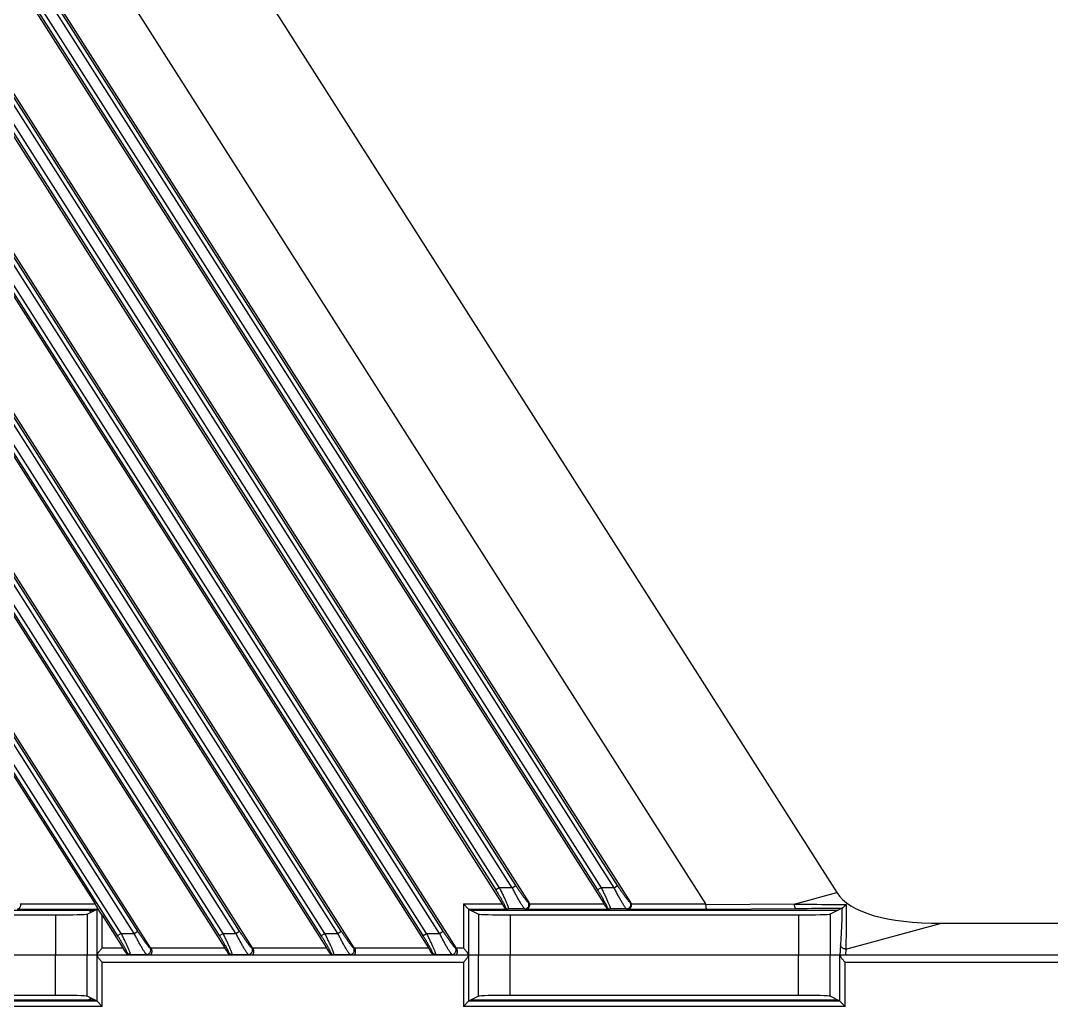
# Model space of a CAD drawing. Header units: millimetres. Extents: x 620 to 19791, y 2539 to 6969.
# Drawn here: x 14156.7 to 14253.9, y 4469.2 to 4562.2 of the extents above; entities that cross this region are included whole.
import ezdxf

# ---------------------------------------------------------------- set-up
doc = ezdxf.new("R2010")
doc.units = ezdxf.units.MM

# ---------------------------------------------------------------- blocks, each defined once
blk = doc.blocks.new('DTGFH')
at = {"color": 7, "linetype": 'Continuous'}
for p, q in [((9401.048, 4441.2), (8801.048, 4441.2)), ((8934.052, 4437.403), (8934.052, 4441.2)), ((8937.048, 4437.329), (8937.048, 4441.2)), ((8937.975, 4436.865), (8937.975, 4441.163)), ((8973.033, 4441.163), (8973.033, 4436.865)), ((8973.96, 4437.329), (8973.96, 4441.2)), ((8976.955, 4437.403), (8976.955, 4441.2)), ((9004.141, 4437.403), (9004.141, 4441.2)), ((9007.137, 4437.329), (9007.137, 4441.2)), ((9008.064, 4436.865), (9008.064, 4441.163)), ((8938.474, 4436.366), (8938.474, 4440.5)), ((8972.534, 4440.5), (8938.474, 4440.5)), ((8972.534, 4440.5), (8972.534, 4436.366)), ((9008.563, 4436.366), (9008.563, 4440.5)), ((9146.906, 4440.5), (9008.563, 4440.5)), ((8934.052, 4437.403), (8901.947, 4437.403)), ((8937.974, 4436.866), (8937.048, 4437.329)), ((8973.96, 4437.329), (8973.034, 4436.866)), ((9004.141, 4437.403), (8976.955, 4437.403)), ((9008.063, 4436.866), (9007.137, 4437.329)), ((8938.474, 4436.366), (8897.525, 4436.366)), ((8937.974, 4436.866), (8898.025, 4436.866)), ((8937.801, 4436.953), (8898.199, 4436.953)), ((8938.474, 4436.366), (8937.975, 4436.865)), ((8973.033, 4436.865), (8972.534, 4436.366)), ((9008.563, 4436.366), (8972.534, 4436.366)), ((9008.063, 4436.866), (8973.034, 4436.866)), ((9007.89, 4436.953), (8973.207, 4436.953)), ((9008.563, 4436.366), (9008.064, 4436.865)), ((8803.443, 4409.834), (8995.392, 4108.534)), ((8819.62, 4404.914), (9007.76, 4109.592)), ((8988.34, 4108.661), (8801.783, 4401.496)), ((8986.754, 4110.061), (8803.1, 4398.34)), ((8987.09, 4110.275), (8803.436, 4398.554)), ((8801.748, 4397.456), (8985.812, 4108.534)), ((8803.1, 4396.424), (8985.533, 4110.061)), ((8802.764, 4396.21), (8985.197, 4109.847)), ((8978.736, 4108.661), (8801.783, 4386.421)), ((8977.149, 4110.061), (8803.1, 4383.264)), ((8977.486, 4110.275), (8803.436, 4383.479)), ((8801.748, 4382.38), (8976.207, 4108.534)), ((8802.764, 4381.134), (8975.593, 4109.847)), ((8803.1, 4381.348), (8975.929, 4110.061)), ((8971.846, 4104.4), (8801.783, 4371.345)), ((8970.291, 4105.752), (8803.1, 4368.189)), ((8970.627, 4105.966), (8803.436, 4368.403)), ((8801.748, 4367.305), (8969.237, 4104.4)), ((8969.07, 4105.752), (8803.1, 4366.273)), ((8968.734, 4105.537), (8802.764, 4366.059)), ((8962.242, 4104.4), (8801.783, 4356.27)), ((8960.687, 4105.752), (8803.1, 4353.114)), ((8961.023, 4105.966), (8803.436, 4353.328)), ((8801.748, 4352.23), (8959.633, 4104.4)), ((8959.13, 4105.537), (8802.764, 4350.984)), ((8959.466, 4105.752), (8803.1, 4351.198)), ((8952.638, 4104.4), (8801.783, 4341.195)), ((8951.083, 4105.752), (8803.1, 4338.038)), ((8951.419, 4105.966), (8803.436, 4338.252)), ((8949.862, 4105.752), (8803.1, 4336.122)), ((8949.526, 4105.537), (8802.764, 4335.908)), ((8805.883, 4330.665), (8950.029, 4104.4)), ((8943.033, 4104.4), (8806.131, 4319.294)), ((8941.479, 4105.752), (8807.409, 4316.198)), ((8941.815, 4105.966), (8807.745, 4316.412)), ((8805.883, 4315.589), (8937.791, 4108.534)), ((8939.922, 4105.537), (8807.073, 4314.068)), ((8940.258, 4105.752), (8807.409, 4314.282)), ((8975.929, 4110.061), (8975.593, 4109.847)), ((8977.149, 4110.061), (8975.929, 4110.061)), ((8977.149, 4110.061), (8977.486, 4110.275)), ((8985.533, 4110.061), (8985.197, 4109.847)), ((8986.754, 4110.061), (8985.533, 4110.061)), ((8986.754, 4110.061), (8987.09, 4110.275)), ((9003.745, 4108.51), (9007.76, 4109.592)), ((8930.768, 4108.534), (8937.791, 4108.534)), ((8972.534, 4108.534), (8973.033, 4108.035)), ((8972.534, 4108.534), (8976.207, 4108.534)), ((8972.534, 4108.534), (8972.534, 4104.4)), ((8978.736, 4108.661), (8978.666, 4108.676)), ((8978.788, 4108.534), (8985.812, 4108.534)), ((8988.34, 4108.661), (8988.27, 4108.676)), ((8988.392, 4108.534), (8995.392, 4108.534)), ((9003.745, 4108.51), (8995.423, 4108.443)), ((8898.199, 4107.948), (8937.801, 4107.948)), ((8930.435, 4108.035), (8937.974, 4108.035)), ((8937.048, 4107.572), (8937.974, 4108.035)), ((8937.048, 4107.572), (8937.048, 4103.7)), ((8937.975, 4108.035), (8938.041, 4108.101)), ((8937.975, 4103.738), (8937.975, 4108.035)), ((8973.033, 4108.035), (8973.033, 4103.738)), ((8973.034, 4108.035), (8973.96, 4107.572)), ((8973.034, 4108.035), (8976.696, 4108.035)), ((8973.207, 4107.948), (9007.89, 4107.948)), ((8973.96, 4107.572), (8973.96, 4103.7)), ((8976.391, 4108.23), (8976.45, 4108.248)), ((8976.786, 4108.062), (8976.696, 4108.035)), ((8978.33, 4108.062), (8976.786, 4108.062)), ((8978.455, 4108.035), (8978.33, 4108.062)), ((8978.455, 4108.035), (8986.3, 4108.035)), ((8985.995, 4108.23), (8986.054, 4108.248)), ((8986.39, 4108.062), (8986.3, 4108.035)), ((8987.934, 4108.062), (8986.39, 4108.062)), ((8988.059, 4108.035), (8987.934, 4108.062)), ((8988.059, 4108.035), (8995.496, 4108.035)), ((8995.496, 4108.035), (9003.889, 4108.102)), ((9008.261, 4108.134), (9007.137, 4107.572)), ((9007.137, 4107.572), (9007.137, 4103.7)), ((8901.947, 4107.497), (8934.052, 4107.497)), ((8934.052, 4107.497), (8934.052, 4103.7)), ((8938.474, 4107.462), (8940.425, 4104.4)), ((8938.474, 4104.4), (8938.474, 4107.462)), ((8976.955, 4107.497), (9004.141, 4107.497)), ((8976.955, 4107.497), (8976.955, 4103.7)), ((9004.141, 4107.497), (9004.141, 4103.7)), ((9008.614, 4104.27), (9017.631, 4106.7)), ((9017.631, 4106.7), (9037.818, 4106.7)), ((8939.922, 4105.537), (8940.258, 4105.752)), ((8940.258, 4105.752), (8941.479, 4105.752)), ((8941.479, 4105.752), (8941.815, 4105.966)), ((8949.526, 4105.537), (8949.862, 4105.752)), ((8949.862, 4105.752), (8951.083, 4105.752)), ((8951.083, 4105.752), (8951.419, 4105.966)), ((8959.13, 4105.537), (8959.466, 4105.752)), ((8959.466, 4105.752), (8960.687, 4105.752)), ((8960.687, 4105.752), (8961.023, 4105.966)), ((8968.734, 4105.537), (8969.07, 4105.752)), ((8969.07, 4105.752), (8970.291, 4105.752)), ((8970.291, 4105.752), (8970.627, 4105.966)), ((9008.114, 4104.67), (9008.046, 4103.7)), ((9401.048, 4103.7), (8801.548, 4103.7)), ((8938.474, 4104.4), (8940.425, 4104.4)), ((8940.741, 4103.863), (8940.786, 4103.944)), ((8941.09, 4103.7), (8941.122, 4103.759)), ((8941.122, 4103.759), (8942.646, 4103.759)), ((8942.753, 4103.7), (8942.646, 4103.759)), ((8943.09, 4104.312), (8942.982, 4104.372)), ((8943.033, 4104.4), (8950.029, 4104.4)), ((8950.345, 4103.863), (8950.39, 4103.944)), ((8950.694, 4103.7), (8950.726, 4103.759)), ((8950.726, 4103.759), (8952.25, 4103.759)), ((8952.357, 4103.7), (8952.25, 4103.759)), ((8952.694, 4104.312), (8952.586, 4104.372)), ((8952.638, 4104.4), (8959.633, 4104.4)), ((8959.95, 4103.863), (8959.994, 4103.944)), ((8960.298, 4103.7), (8960.33, 4103.759)), ((8960.33, 4103.759), (8961.854, 4103.759)), ((8961.961, 4103.7), (8961.854, 4103.759)), ((8962.298, 4104.312), (8962.19, 4104.372)), ((8962.242, 4104.4), (8969.237, 4104.4)), ((8969.554, 4103.863), (8969.598, 4103.944)), ((8969.902, 4103.7), (8969.934, 4103.759)), ((8969.934, 4103.759), (8971.458, 4103.759)), ((8971.565, 4103.7), (8971.458, 4103.759)), ((8971.902, 4104.312), (8971.794, 4104.372)), ((8971.846, 4104.4), (8972.534, 4104.4)), ((9008.614, 4104.27), (9008.574, 4103.7))]:
    blk.add_line(p, q, dxfattribs=at)
at = {"color": 4, "linetype": 'Continuous'}
for centre, start, end in [((8940.048, 4430.325), 110.66799, 113.8908), ((8940.048, 4114.575), 246.1092, 249.33201)]:
    blk.add_arc(centre, 7.25, start, end, dxfattribs=at)
at = {"color": 7, "linetype": 'Continuous'}
for centre, radius, start, end in [((8976.787, 4108.461), 0.399, 212.32071, 269.80892), ((8986.392, 4108.461), 0.399, 212.32071, 269.80892), ((8941.124, 4104.161), 0.402, 212.75676, 269.74324), ((8950.728, 4104.161), 0.402, 212.75676, 269.74324), ((8960.332, 4104.161), 0.402, 212.75676, 269.74324), ((8969.936, 4104.161), 0.402, 212.75676, 269.74324)]:
    blk.add_arc(centre, radius, start, end, dxfattribs=at)
for centre, major_axis, ratio, start_param, end_param in [((8937.963, 4440.5), (0, 0.7), 0.052408, -0.329, 0), ((8973.045, 4440.5), (0, 0.7), 0.052408, 0, 0.329), ((9008.052, 4440.5), (0, 0.7), 0.052408, -0.329, 0), ((8934.052, 4437.324), (3, 0), 0.026186, 0.05236, 1.570796), ((8976.955, 4437.324), (3, 0), 0.026186, 1.570796, 3.089233), ((9004.141, 4437.324), (3, 0), 0.026186, 0.05236, 1.570796), ((8937.974, 4436.366), (0, 0.5), 0.052408, -0.05236, -0.02618), ((8973.034, 4436.366), (0, 0.5), 0.052408, 0.02618, 0.05236), ((9008.063, 4436.366), (0, 0.5), 0.052408, -0.05236, -0.02618), ((9030.989, 4116.7), (23.565, 6.351), 0.327795, -3.039123, -2.25892), ((8937.739, 4108.534), (-0.321, 0.499), 0.073624, -2.666081, -1.618026), ((8976.156, 4108.534), (-0.321, 0.499), 0.073624, -2.273247, -1.618026), ((8978.395, 4108.447), (0.394, -0.086), 0.992492, 0.434723, 0.777592), ((8985.76, 4108.534), (-0.321, 0.499), 0.073624, -2.273247, -1.618026), ((8987.999, 4108.447), (0.394, -0.086), 0.992492, 0.434723, 0.777592), ((8993.762, 4108.534), (1.661, -0.105), 0.294337, 0.028045, 0.211555), ((8934.052, 4107.576), (3, 0), 0.026186, -1.570796, -0.05236), ((8937.974, 4108.534), (0, 0.5), 0.052408, -3.115413, -3.089233), ((8938.474, 4107.381), (-0.499, 0.789), 0.046753, -1.496981, -0.448926), ((8973.034, 4108.534), (0, 0.5), 0.052408, -3.193953, -3.167773), ((8976.955, 4107.576), (3, 0), 0.026186, -3.089233, -1.570796), ((9004.141, 4107.576), (3, 0), 0.026186, -1.570796, -0.05236), ((8937.963, 4104.4), (0, 0.7), 0.052408, -3.141593, -2.812592), ((8940.352, 4104.4), (-0.449, 0.699), 0.073624, -2.493847, -1.618026), ((8943.106, 4104.4), (-0.449, 0.699), 0.073624, 1.523567, 1.649478), ((8949.956, 4104.4), (-0.449, 0.699), 0.073624, -2.493847, -1.618026), ((8952.71, 4104.4), (-0.449, 0.699), 0.073624, 1.523567, 1.649478), ((8959.56, 4104.4), (-0.449, 0.699), 0.073624, -2.493847, -1.618026), ((8962.314, 4104.4), (-0.449, 0.699), 0.073624, 1.523567, 1.649478), ((8969.165, 4104.4), (-0.449, 0.699), 0.073624, -2.493847, -1.618026), ((8971.918, 4104.4), (-0.449, 0.699), 0.073624, 1.523567, 1.649478), ((8973.045, 4104.4), (0, 0.7), 0.052408, -3.470593, -3.141593)]:
    blk.add_ellipse(centre, major_axis=major_axis, ratio=ratio, start_param=start_param, end_param=end_param, dxfattribs=at)
for points, knots in [([(8937.975, 4441.163), (8937.976, 4441.159), (8937.978, 4441.151), (8937.982, 4441.139), (8937.988, 4441.126), (8937.998, 4441.105), (8938.014, 4441.078), (8938.037, 4441.043), (8938.063, 4441.005), (8938.104, 4440.95), (8938.161, 4440.877), (8938.234, 4440.787), (8938.312, 4440.693), (8938.393, 4440.597), (8938.447, 4440.533), (8938.474, 4440.5)], [0, 0, 0, 0, 0.013463, 0.028958, 0.046471, 0.065932, 0.110248, 0.160922, 0.216933, 0.277361, 0.408429, 0.549248, 0.696374, 0.84732, 1, 1, 1, 1]), ([(8972.534, 4440.5), (8972.561, 4440.533), (8972.615, 4440.597), (8972.696, 4440.693), (8972.774, 4440.787), (8972.847, 4440.877), (8972.904, 4440.95), (8972.945, 4441.005), (8972.971, 4441.043), (8972.994, 4441.078), (8973.01, 4441.105), (8973.02, 4441.126), (8973.026, 4441.139), (8973.03, 4441.151), (8973.032, 4441.159), (8973.033, 4441.163)], [0, 0, 0, 0, 0.152678, 0.303619, 0.450743, 0.591561, 0.722626, 0.783052, 0.839064, 0.889738, 0.93406, 0.953523, 0.971039, 0.986537, 1, 1, 1, 1]), ([(9008.064, 4441.163), (9008.064, 4441.159), (9008.066, 4441.151), (9008.071, 4441.139), (9008.076, 4441.126), (9008.086, 4441.105), (9008.103, 4441.078), (9008.126, 4441.043), (9008.152, 4441.005), (9008.193, 4440.95), (9008.25, 4440.877), (9008.323, 4440.787), (9008.401, 4440.693), (9008.481, 4440.597), (9008.536, 4440.533), (9008.563, 4440.5)], [0, 0, 0, 0, 0.013463, 0.028958, 0.046471, 0.065932, 0.110248, 0.160922, 0.216933, 0.277361, 0.408429, 0.549248, 0.696374, 0.84732, 1, 1, 1, 1]), ([(8975.593, 4109.847), (8975.652, 4109.754), (8975.769, 4109.568), (8975.91, 4109.337), (8976.017, 4109.156), (8976.093, 4109.026), (8976.164, 4108.901), (8976.229, 4108.782), (8976.288, 4108.672), (8976.333, 4108.586), (8976.364, 4108.522), (8976.385, 4108.479), (8976.403, 4108.438), (8976.419, 4108.402), (8976.432, 4108.369), (8976.443, 4108.339), (8976.451, 4108.314), (8976.457, 4108.292), (8976.459, 4108.277), (8976.46, 4108.267), (8976.459, 4108.261), (8976.458, 4108.256), (8976.456, 4108.252), (8976.453, 4108.249), (8976.451, 4108.248), (8976.45, 4108.248)], [0, 0, 0, 0, 0.181438, 0.358605, 0.444098, 0.526615, 0.605384, 0.679551, 0.74819, 0.810312, 0.838612, 0.864901, 0.889059, 0.910969, 0.930526, 0.94764, 0.962243, 0.974296, 0.98381, 0.987648, 0.99091, 0.993649, 0.995962, 0.998006, 1, 1, 1, 1]), ([(8975.929, 4110.061), (8975.99, 4109.941), (8976.109, 4109.703), (8976.253, 4109.408), (8976.362, 4109.178), (8976.438, 4109.014), (8976.509, 4108.857), (8976.574, 4108.71), (8976.632, 4108.575), (8976.675, 4108.469), (8976.705, 4108.391), (8976.725, 4108.339), (8976.743, 4108.29), (8976.758, 4108.246), (8976.77, 4108.206), (8976.781, 4108.171), (8976.788, 4108.141), (8976.793, 4108.115), (8976.795, 4108.097), (8976.796, 4108.085), (8976.795, 4108.078), (8976.794, 4108.072), (8976.792, 4108.067), (8976.79, 4108.064), (8976.787, 4108.062), (8976.786, 4108.062)], [0, 0, 0, 0, 0.184726, 0.364404, 0.450654, 0.53352, 0.612205, 0.685869, 0.753643, 0.814644, 0.842334, 0.868009, 0.891573, 0.912933, 0.932009, 0.94873, 0.963045, 0.974919, 0.984358, 0.988185, 0.991438, 0.994155, 0.996399, 0.998285, 1, 1, 1, 1]), ([(8978.33, 4108.062), (8978.328, 4108.062), (8978.324, 4108.064), (8978.318, 4108.067), (8978.312, 4108.072), (8978.301, 4108.081), (8978.287, 4108.095), (8978.268, 4108.116), (8978.247, 4108.142), (8978.213, 4108.185), (8978.167, 4108.251), (8978.105, 4108.343), (8978.037, 4108.451), (8977.963, 4108.573), (8977.883, 4108.707), (8977.799, 4108.852), (8977.712, 4109.006), (8977.621, 4109.169), (8977.496, 4109.399), (8977.337, 4109.696), (8977.212, 4109.938), (8977.149, 4110.061)], [0, 0, 0, 0, 0.002443, 0.00539, 0.00888, 0.012933, 0.022763, 0.034902, 0.049322, 0.065972, 0.105666, 0.15334, 0.20827, 0.269706, 0.336901, 0.409127, 0.485683, 0.565896, 0.649126, 0.822164, 1, 1, 1, 1]), ([(8978.666, 4108.676), (8978.664, 4108.676), (8978.66, 4108.677), (8978.651, 4108.682), (8978.638, 4108.69), (8978.621, 4108.704), (8978.602, 4108.721), (8978.579, 4108.743), (8978.545, 4108.78), (8978.497, 4108.834), (8978.434, 4108.91), (8978.365, 4108.998), (8978.289, 4109.097), (8978.21, 4109.205), (8978.126, 4109.321), (8978.007, 4109.489), (8977.855, 4109.711), (8977.67, 4109.988), (8977.547, 4110.178), (8977.486, 4110.275)], [0, 0, 0, 0, 0.002893, 0.006322, 0.014899, 0.025845, 0.039152, 0.054766, 0.072609, 0.114587, 0.164252, 0.220735, 0.283185, 0.350804, 0.422853, 0.498652, 0.659054, 0.827524, 1, 1, 1, 1]), ([(8985.197, 4109.847), (8985.256, 4109.754), (8985.373, 4109.568), (8985.514, 4109.337), (8985.621, 4109.156), (8985.697, 4109.026), (8985.768, 4108.901), (8985.833, 4108.782), (8985.892, 4108.672), (8985.937, 4108.586), (8985.968, 4108.522), (8985.989, 4108.479), (8986.007, 4108.438), (8986.023, 4108.402), (8986.036, 4108.369), (8986.047, 4108.339), (8986.055, 4108.314), (8986.061, 4108.292), (8986.063, 4108.277), (8986.064, 4108.267), (8986.063, 4108.261), (8986.062, 4108.256), (8986.06, 4108.252), (8986.058, 4108.249), (8986.055, 4108.248), (8986.054, 4108.248)], [0, 0, 0, 0, 0.181438, 0.358605, 0.444098, 0.526615, 0.605384, 0.679551, 0.74819, 0.810312, 0.838612, 0.864901, 0.889059, 0.910969, 0.930526, 0.94764, 0.962243, 0.974296, 0.98381, 0.987648, 0.99091, 0.993649, 0.995962, 0.998006, 1, 1, 1, 1]), ([(8985.533, 4110.061), (8985.594, 4109.941), (8985.713, 4109.703), (8985.857, 4109.408), (8985.966, 4109.178), (8986.042, 4109.014), (8986.113, 4108.857), (8986.178, 4108.71), (8986.236, 4108.575), (8986.279, 4108.469), (8986.309, 4108.391), (8986.329, 4108.339), (8986.347, 4108.29), (8986.362, 4108.246), (8986.375, 4108.206), (8986.385, 4108.171), (8986.392, 4108.141), (8986.397, 4108.115), (8986.399, 4108.097), (8986.4, 4108.085), (8986.399, 4108.078), (8986.398, 4108.072), (8986.396, 4108.067), (8986.394, 4108.064), (8986.391, 4108.062), (8986.39, 4108.062)], [0, 0, 0, 0, 0.184726, 0.364404, 0.450654, 0.53352, 0.612205, 0.685869, 0.753643, 0.814644, 0.842334, 0.868009, 0.891573, 0.912933, 0.932009, 0.94873, 0.963045, 0.974919, 0.984358, 0.988185, 0.991438, 0.994155, 0.996399, 0.998285, 1, 1, 1, 1]), ([(8987.934, 4108.062), (8987.932, 4108.062), (8987.928, 4108.064), (8987.922, 4108.067), (8987.916, 4108.072), (8987.905, 4108.081), (8987.891, 4108.095), (8987.872, 4108.116), (8987.851, 4108.142), (8987.817, 4108.185), (8987.771, 4108.251), (8987.709, 4108.343), (8987.641, 4108.451), (8987.567, 4108.573), (8987.487, 4108.707), (8987.403, 4108.852), (8987.316, 4109.006), (8987.225, 4109.169), (8987.1, 4109.399), (8986.941, 4109.696), (8986.816, 4109.938), (8986.754, 4110.061)], [0, 0, 0, 0, 0.002443, 0.00539, 0.00888, 0.012933, 0.022763, 0.034902, 0.049322, 0.065972, 0.105666, 0.15334, 0.20827, 0.269706, 0.336901, 0.409127, 0.485683, 0.565896, 0.649126, 0.822164, 1, 1, 1, 1]), ([(8988.27, 4108.676), (8988.268, 4108.676), (8988.264, 4108.677), (8988.255, 4108.682), (8988.242, 4108.69), (8988.225, 4108.704), (8988.206, 4108.721), (8988.183, 4108.743), (8988.149, 4108.78), (8988.101, 4108.834), (8988.038, 4108.91), (8987.969, 4108.998), (8987.894, 4109.097), (8987.814, 4109.205), (8987.73, 4109.321), (8987.611, 4109.489), (8987.459, 4109.711), (8987.274, 4109.988), (8987.151, 4110.178), (8987.09, 4110.275)], [0, 0, 0, 0, 0.002893, 0.006322, 0.014899, 0.025845, 0.039152, 0.054766, 0.072609, 0.114587, 0.164252, 0.220735, 0.283185, 0.350804, 0.422853, 0.498652, 0.659054, 0.827524, 1, 1, 1, 1]), ([(8930.435, 4108.035), (8930.457, 4108.035), (8930.503, 4108.042), (8930.569, 4108.067), (8930.631, 4108.107), (8930.678, 4108.154), (8930.71, 4108.198), (8930.741, 4108.251), (8930.769, 4108.327), (8930.783, 4108.429), (8930.776, 4108.499), (8930.768, 4108.534)], [0, 0, 0, 0, 0.098793, 0.200838, 0.308654, 0.424788, 0.486837, 0.551839, 0.69107, 0.841979, 1, 1, 1, 1]), ([(8978.33, 4108.062), (8978.365, 4108.062), (8978.436, 4108.072), (8978.534, 4108.114), (8978.618, 4108.181), (8978.682, 4108.267), (8978.721, 4108.368), (8978.732, 4108.475), (8978.715, 4108.581), (8978.685, 4108.646), (8978.666, 4108.676)], [0, 0, 0, 0, 0.124488, 0.249166, 0.374099, 0.499253, 0.624543, 0.749843, 0.875021, 1, 1, 1, 1]), ([(8978.455, 4108.035), (8978.478, 4108.035), (8978.523, 4108.042), (8978.589, 4108.067), (8978.652, 4108.107), (8978.698, 4108.154), (8978.731, 4108.198), (8978.761, 4108.251), (8978.79, 4108.327), (8978.803, 4108.429), (8978.796, 4108.499), (8978.788, 4108.534)], [0, 0, 0, 0, 0.098793, 0.200838, 0.308654, 0.424788, 0.486837, 0.551839, 0.69107, 0.841979, 1, 1, 1, 1]), ([(8987.934, 4108.062), (8987.969, 4108.062), (8988.04, 4108.072), (8988.138, 4108.114), (8988.222, 4108.181), (8988.286, 4108.267), (8988.325, 4108.368), (8988.336, 4108.475), (8988.319, 4108.581), (8988.289, 4108.646), (8988.27, 4108.676)], [0, 0, 0, 0, 0.124488, 0.249166, 0.374099, 0.499253, 0.624543, 0.749843, 0.875021, 1, 1, 1, 1]), ([(8988.059, 4108.035), (8988.082, 4108.035), (8988.127, 4108.042), (8988.193, 4108.067), (8988.256, 4108.107), (8988.302, 4108.154), (8988.335, 4108.198), (8988.365, 4108.251), (8988.394, 4108.327), (8988.407, 4108.429), (8988.4, 4108.499), (8988.392, 4108.534)], [0, 0, 0, 0, 0.098793, 0.200838, 0.308654, 0.424788, 0.486837, 0.551839, 0.69107, 0.841979, 1, 1, 1, 1]), ([(9003.745, 4108.51), (9003.747, 4108.483), (9003.752, 4108.43), (9003.763, 4108.354), (9003.777, 4108.284), (9003.792, 4108.232), (9003.806, 4108.196), (9003.817, 4108.173), (9003.828, 4108.153), (9003.839, 4108.136), (9003.851, 4108.122), (9003.864, 4108.112), (9003.876, 4108.105), (9003.885, 4108.103), (9003.889, 4108.102)], [0, 0, 0, 0, 0.181895, 0.353814, 0.511354, 0.650824, 0.712868, 0.769421, 0.820355, 0.865671, 0.905581, 0.940591, 0.971598, 1, 1, 1, 1]), ([(9003.745, 4108.51), (9004.152, 4108.507), (9005.789, 4108.494), (9007.425, 4108.48), (9008.654, 4108.469)], [0, 0, 0, 0, 0.248786, 1, 1, 1, 1]), ([(8976.391, 4108.23), (8976.408, 4108.199), (8976.449, 4108.144), (8976.525, 4108.082), (8976.609, 4108.045), (8976.667, 4108.036), (8976.696, 4108.035)], [0, 0, 0, 0, 0.280934, 0.535713, 0.772708, 1, 1, 1, 1]), ([(8985.995, 4108.23), (8986.012, 4108.199), (8986.053, 4108.144), (8986.129, 4108.082), (8986.213, 4108.045), (8986.271, 4108.036), (8986.3, 4108.035)], [0, 0, 0, 0, 0.280934, 0.535713, 0.772708, 1, 1, 1, 1]), ([(8995.496, 4108.035), (8995.494, 4108.035), (8995.491, 4108.037), (8995.487, 4108.04), (8995.482, 4108.046), (8995.477, 4108.055), (8995.471, 4108.068), (8995.465, 4108.085), (8995.459, 4108.105), (8995.454, 4108.128), (8995.447, 4108.165), (8995.439, 4108.217), (8995.432, 4108.286), (8995.426, 4108.362), (8995.424, 4108.416), (8995.423, 4108.443)], [0, 0, 0, 0, 0.016551, 0.026538, 0.037992, 0.065827, 0.100718, 0.142844, 0.192139, 0.248419, 0.311386, 0.455854, 0.62189, 0.804989, 1, 1, 1, 1]), ([(9003.889, 4108.102), (9004.253, 4108.105), (9005.712, 4108.117), (9007.172, 4108.128), (9008.268, 4108.135)], [0, 0, 0, 0, 0.248958, 1, 1, 1, 1]), ([(9008.261, 4108.134), (9008.254, 4107.803), (9008.236, 4107.167), (9008.202, 4106.255), (9008.163, 4105.431), (9008.131, 4104.913), (9008.114, 4104.67)], [0, 0, 0, 0, 0.286263, 0.550578, 0.789491, 1, 1, 1, 1]), ([(9008.261, 4108.134), (9008.262, 4108.134), (9008.265, 4108.135), (9008.267, 4108.135), (9008.268, 4108.135)], [0, 0, 0, 0, 0.382899, 1, 1, 1, 1]), ([(9008.268, 4108.135), (9008.27, 4108.136), (9008.273, 4108.137), (9008.281, 4108.14), (9008.292, 4108.146), (9008.308, 4108.157), (9008.326, 4108.17), (9008.346, 4108.185), (9008.368, 4108.203), (9008.392, 4108.224), (9008.427, 4108.254), (9008.473, 4108.295), (9008.53, 4108.349), (9008.591, 4108.407), (9008.633, 4108.448), (9008.654, 4108.469)], [0, 0, 0, 0, 0.008865, 0.019998, 0.048829, 0.085738, 0.129809, 0.180206, 0.236182, 0.297108, 0.362453, 0.504598, 0.659652, 0.825423, 1, 1, 1, 1]), ([(9008.654, 4108.469), (9008.655, 4108.065), (9008.655, 4107.29), (9008.648, 4106.181), (9008.635, 4105.184), (9008.622, 4104.56), (9008.614, 4104.27)], [0, 0, 0, 0, 0.288225, 0.553971, 0.792558, 1, 1, 1, 1]), ([(8941.122, 4103.759), (8941.123, 4103.761), (8941.124, 4103.764), (8941.125, 4103.773), (8941.125, 4103.787), (8941.122, 4103.808), (8941.117, 4103.833), (8941.11, 4103.862), (8941.096, 4103.91), (8941.072, 4103.98), (8941.037, 4104.076), (8940.993, 4104.186), (8940.942, 4104.309), (8940.884, 4104.444), (8940.82, 4104.588), (8940.751, 4104.74), (8940.677, 4104.9), (8940.571, 4105.122), (8940.432, 4105.407), (8940.317, 4105.636), (8940.258, 4105.752)], [0, 0, 0, 0, 0.002337, 0.005141, 0.012309, 0.021692, 0.033343, 0.047262, 0.063422, 0.102249, 0.149298, 0.203902, 0.265312, 0.332745, 0.405412, 0.48254, 0.563386, 0.647245, 0.821366, 1, 1, 1, 1]), ([(8942.646, 4103.759), (8942.641, 4103.763), (8942.63, 4103.771), (8942.614, 4103.787), (8942.596, 4103.808), (8942.575, 4103.833), (8942.552, 4103.863), (8942.518, 4103.91), (8942.47, 4103.98), (8942.408, 4104.075), (8942.34, 4104.184), (8942.266, 4104.306), (8942.188, 4104.439), (8942.106, 4104.581), (8941.99, 4104.787), (8941.841, 4105.059), (8941.66, 4105.4), (8941.539, 4105.633), (8941.479, 4105.752)], [0, 0, 0, 0, 0.007664, 0.017477, 0.029447, 0.043543, 0.059716, 0.077906, 0.120046, 0.169342, 0.22513, 0.286734, 0.353486, 0.424739, 0.49987, 0.659399, 0.827544, 1, 1, 1, 1]), ([(8942.982, 4104.372), (8942.977, 4104.375), (8942.966, 4104.382), (8942.949, 4104.395), (8942.93, 4104.412), (8942.909, 4104.434), (8942.885, 4104.458), (8942.849, 4104.498), (8942.8, 4104.555), (8942.737, 4104.634), (8942.668, 4104.723), (8942.594, 4104.821), (8942.515, 4104.928), (8942.433, 4105.042), (8942.319, 4105.205), (8942.171, 4105.42), (8941.993, 4105.689), (8941.874, 4105.872), (8941.815, 4105.966)], [0, 0, 0, 0, 0.008615, 0.019455, 0.032505, 0.047714, 0.065009, 0.084305, 0.128526, 0.179599, 0.236742, 0.299202, 0.366274, 0.437309, 0.511707, 0.668418, 0.832402, 1, 1, 1, 1]), ([(8950.726, 4103.759), (8950.727, 4103.761), (8950.728, 4103.764), (8950.729, 4103.773), (8950.729, 4103.787), (8950.726, 4103.808), (8950.721, 4103.833), (8950.714, 4103.862), (8950.7, 4103.91), (8950.676, 4103.98), (8950.641, 4104.076), (8950.598, 4104.186), (8950.546, 4104.309), (8950.488, 4104.444), (8950.424, 4104.588), (8950.355, 4104.74), (8950.281, 4104.9), (8950.175, 4105.122), (8950.036, 4105.407), (8949.921, 4105.636), (8949.862, 4105.752)], [0, 0, 0, 0, 0.002337, 0.005141, 0.012309, 0.021692, 0.033343, 0.047262, 0.063422, 0.102249, 0.149298, 0.203902, 0.265312, 0.332745, 0.405412, 0.48254, 0.563386, 0.647245, 0.821366, 1, 1, 1, 1]), ([(8952.25, 4103.759), (8952.245, 4103.763), (8952.234, 4103.771), (8952.218, 4103.787), (8952.2, 4103.808), (8952.179, 4103.833), (8952.157, 4103.863), (8952.122, 4103.91), (8952.074, 4103.98), (8952.012, 4104.075), (8951.944, 4104.184), (8951.87, 4104.306), (8951.792, 4104.439), (8951.71, 4104.581), (8951.594, 4104.787), (8951.445, 4105.059), (8951.264, 4105.4), (8951.143, 4105.633), (8951.083, 4105.752)], [0, 0, 0, 0, 0.007664, 0.017477, 0.029447, 0.043543, 0.059716, 0.077906, 0.120046, 0.169342, 0.22513, 0.286734, 0.353486, 0.424739, 0.49987, 0.659399, 0.827544, 1, 1, 1, 1]), ([(8952.586, 4104.372), (8952.581, 4104.375), (8952.57, 4104.382), (8952.553, 4104.395), (8952.534, 4104.412), (8952.513, 4104.434), (8952.489, 4104.458), (8952.453, 4104.498), (8952.404, 4104.555), (8952.341, 4104.634), (8952.272, 4104.723), (8952.198, 4104.821), (8952.119, 4104.928), (8952.038, 4105.042), (8951.923, 4105.205), (8951.775, 4105.42), (8951.597, 4105.689), (8951.478, 4105.872), (8951.419, 4105.966)], [0, 0, 0, 0, 0.008615, 0.019455, 0.032505, 0.047714, 0.065009, 0.084305, 0.128526, 0.179599, 0.236742, 0.299202, 0.366274, 0.437309, 0.511707, 0.668418, 0.832402, 1, 1, 1, 1]), ([(8960.33, 4103.759), (8960.331, 4103.761), (8960.332, 4103.764), (8960.333, 4103.773), (8960.333, 4103.787), (8960.33, 4103.808), (8960.325, 4103.833), (8960.318, 4103.862), (8960.304, 4103.91), (8960.28, 4103.98), (8960.245, 4104.076), (8960.202, 4104.186), (8960.15, 4104.309), (8960.093, 4104.444), (8960.028, 4104.588), (8959.959, 4104.74), (8959.885, 4104.9), (8959.779, 4105.122), (8959.64, 4105.407), (8959.525, 4105.636), (8959.466, 4105.752)], [0, 0, 0, 0, 0.002337, 0.005141, 0.012309, 0.021692, 0.033343, 0.047262, 0.063422, 0.102249, 0.149298, 0.203902, 0.265312, 0.332745, 0.405412, 0.48254, 0.563386, 0.647245, 0.821366, 1, 1, 1, 1]), ([(8961.854, 4103.759), (8961.849, 4103.763), (8961.838, 4103.771), (8961.822, 4103.787), (8961.804, 4103.808), (8961.783, 4103.833), (8961.761, 4103.863), (8961.726, 4103.91), (8961.678, 4103.98), (8961.616, 4104.075), (8961.548, 4104.184), (8961.474, 4104.306), (8961.396, 4104.439), (8961.314, 4104.581), (8961.198, 4104.787), (8961.049, 4105.059), (8960.868, 4105.4), (8960.747, 4105.633), (8960.687, 4105.752)], [0, 0, 0, 0, 0.007664, 0.017477, 0.029447, 0.043543, 0.059716, 0.077906, 0.120046, 0.169342, 0.22513, 0.286734, 0.353486, 0.424739, 0.49987, 0.659399, 0.827544, 1, 1, 1, 1]), ([(8962.19, 4104.372), (8962.185, 4104.375), (8962.174, 4104.382), (8962.157, 4104.395), (8962.138, 4104.412), (8962.117, 4104.434), (8962.093, 4104.458), (8962.057, 4104.498), (8962.008, 4104.555), (8961.945, 4104.634), (8961.876, 4104.723), (8961.802, 4104.821), (8961.723, 4104.928), (8961.642, 4105.042), (8961.527, 4105.205), (8961.379, 4105.42), (8961.201, 4105.689), (8961.082, 4105.872), (8961.023, 4105.966)], [0, 0, 0, 0, 0.008615, 0.019455, 0.032505, 0.047714, 0.065009, 0.084305, 0.128526, 0.179599, 0.236742, 0.299202, 0.366274, 0.437309, 0.511707, 0.668418, 0.832402, 1, 1, 1, 1]), ([(8969.934, 4103.759), (8969.935, 4103.761), (8969.936, 4103.764), (8969.937, 4103.773), (8969.937, 4103.787), (8969.934, 4103.808), (8969.929, 4103.833), (8969.922, 4103.862), (8969.908, 4103.91), (8969.885, 4103.98), (8969.849, 4104.076), (8969.806, 4104.186), (8969.755, 4104.309), (8969.697, 4104.444), (8969.633, 4104.588), (8969.563, 4104.74), (8969.489, 4104.9), (8969.383, 4105.122), (8969.244, 4105.407), (8969.129, 4105.636), (8969.07, 4105.752)], [0, 0, 0, 0, 0.002337, 0.005141, 0.012309, 0.021692, 0.033343, 0.047262, 0.063422, 0.102249, 0.149298, 0.203902, 0.265312, 0.332745, 0.405412, 0.48254, 0.563386, 0.647245, 0.821366, 1, 1, 1, 1]), ([(8971.458, 4103.759), (8971.453, 4103.763), (8971.443, 4103.771), (8971.426, 4103.787), (8971.408, 4103.808), (8971.387, 4103.833), (8971.365, 4103.863), (8971.33, 4103.91), (8971.282, 4103.98), (8971.22, 4104.075), (8971.152, 4104.184), (8971.079, 4104.306), (8971, 4104.439), (8970.918, 4104.581), (8970.803, 4104.787), (8970.653, 4105.059), (8970.472, 4105.4), (8970.351, 4105.633), (8970.291, 4105.752)], [0, 0, 0, 0, 0.007664, 0.017477, 0.029447, 0.043543, 0.059716, 0.077906, 0.120046, 0.169342, 0.22513, 0.286734, 0.353486, 0.424739, 0.49987, 0.659399, 0.827544, 1, 1, 1, 1]), ([(8971.794, 4104.372), (8971.789, 4104.375), (8971.778, 4104.382), (8971.761, 4104.395), (8971.742, 4104.412), (8971.721, 4104.434), (8971.697, 4104.458), (8971.661, 4104.498), (8971.612, 4104.555), (8971.549, 4104.634), (8971.48, 4104.723), (8971.406, 4104.821), (8971.327, 4104.928), (8971.246, 4105.042), (8971.131, 4105.205), (8970.984, 4105.42), (8970.805, 4105.689), (8970.686, 4105.872), (8970.627, 4105.966)], [0, 0, 0, 0, 0.008615, 0.019455, 0.032505, 0.047714, 0.065009, 0.084305, 0.128526, 0.179599, 0.236742, 0.299202, 0.366274, 0.437309, 0.511707, 0.668418, 0.832402, 1, 1, 1, 1]), ([(8940.786, 4103.944), (8940.787, 4103.946), (8940.788, 4103.951), (8940.789, 4103.959), (8940.788, 4103.969), (8940.786, 4103.984), (8940.78, 4104.005), (8940.772, 4104.029), (8940.762, 4104.057), (8940.749, 4104.089), (8940.728, 4104.138), (8940.696, 4104.207), (8940.651, 4104.298), (8940.599, 4104.398), (8940.54, 4104.507), (8940.475, 4104.623), (8940.381, 4104.788), (8940.253, 4105.004), (8940.091, 4105.269), (8939.979, 4105.448), (8939.922, 4105.537)], [0, 0, 0, 0, 0.005131, 0.008428, 0.012271, 0.021684, 0.033464, 0.047622, 0.064124, 0.082905, 0.10389, 0.152077, 0.207846, 0.270293, 0.338506, 0.411613, 0.488798, 0.652475, 0.824325, 1, 1, 1, 1]), ([(8950.39, 4103.944), (8950.391, 4103.946), (8950.393, 4103.951), (8950.393, 4103.959), (8950.392, 4103.969), (8950.39, 4103.984), (8950.384, 4104.005), (8950.376, 4104.029), (8950.366, 4104.057), (8950.353, 4104.089), (8950.332, 4104.138), (8950.3, 4104.207), (8950.255, 4104.298), (8950.203, 4104.398), (8950.144, 4104.507), (8950.079, 4104.623), (8949.985, 4104.788), (8949.857, 4105.004), (8949.696, 4105.269), (8949.583, 4105.448), (8949.526, 4105.537)], [0, 0, 0, 0, 0.005131, 0.008428, 0.012271, 0.021684, 0.033464, 0.047622, 0.064124, 0.082905, 0.10389, 0.152077, 0.207846, 0.270293, 0.338506, 0.411613, 0.488798, 0.652475, 0.824325, 1, 1, 1, 1]), ([(8959.994, 4103.944), (8959.995, 4103.946), (8959.997, 4103.951), (8959.997, 4103.959), (8959.996, 4103.969), (8959.994, 4103.984), (8959.988, 4104.005), (8959.981, 4104.029), (8959.97, 4104.057), (8959.957, 4104.089), (8959.936, 4104.138), (8959.904, 4104.207), (8959.859, 4104.298), (8959.807, 4104.398), (8959.748, 4104.507), (8959.683, 4104.623), (8959.589, 4104.788), (8959.461, 4105.004), (8959.3, 4105.269), (8959.187, 4105.448), (8959.13, 4105.537)], [0, 0, 0, 0, 0.005131, 0.008428, 0.012271, 0.021684, 0.033464, 0.047622, 0.064124, 0.082905, 0.10389, 0.152077, 0.207846, 0.270293, 0.338506, 0.411613, 0.488798, 0.652475, 0.824325, 1, 1, 1, 1]), ([(8969.598, 4103.944), (8969.6, 4103.946), (8969.601, 4103.951), (8969.601, 4103.959), (8969.6, 4103.969), (8969.598, 4103.984), (8969.592, 4104.005), (8969.585, 4104.029), (8969.574, 4104.057), (8969.562, 4104.089), (8969.54, 4104.138), (8969.508, 4104.207), (8969.463, 4104.298), (8969.411, 4104.398), (8969.352, 4104.507), (8969.287, 4104.623), (8969.193, 4104.788), (8969.065, 4105.004), (8968.904, 4105.269), (8968.791, 4105.448), (8968.734, 4105.537)], [0, 0, 0, 0, 0.005131, 0.008428, 0.012271, 0.021684, 0.033464, 0.047622, 0.064124, 0.082905, 0.10389, 0.152077, 0.207846, 0.270293, 0.338506, 0.411613, 0.488798, 0.652475, 0.824325, 1, 1, 1, 1]), ([(9008.614, 4104.27), (9008.582, 4104.271), (9008.518, 4104.277), (9008.426, 4104.301), (9008.341, 4104.339), (9008.265, 4104.389), (9008.202, 4104.449), (9008.155, 4104.517), (9008.124, 4104.592), (9008.115, 4104.644), (9008.114, 4104.67)], [0, 0, 0, 0, 0.137044, 0.272804, 0.405608, 0.534122, 0.657537, 0.775737, 0.889404, 1, 1, 1, 1]), ([(8938.474, 4104.4), (8938.447, 4104.368), (8938.393, 4104.303), (8938.312, 4104.208), (8938.234, 4104.114), (8938.161, 4104.023), (8938.104, 4103.951), (8938.063, 4103.896), (8938.037, 4103.858), (8938.014, 4103.822), (8937.998, 4103.795), (8937.988, 4103.775), (8937.982, 4103.761), (8937.978, 4103.749), (8937.976, 4103.741), (8937.975, 4103.738)], [0, 0, 0, 0, 0.152678, 0.303619, 0.450743, 0.591561, 0.722626, 0.783052, 0.839064, 0.889738, 0.93406, 0.953523, 0.971039, 0.986537, 1, 1, 1, 1]), ([(8940.741, 4103.863), (8940.748, 4103.85), (8940.761, 4103.827), (8940.782, 4103.795), (8940.8, 4103.772), (8940.814, 4103.755), (8940.823, 4103.744), (8940.831, 4103.734), (8940.839, 4103.726), (8940.845, 4103.718), (8940.848, 4103.713), (8940.85, 4103.709), (8940.851, 4103.706), (8940.851, 4103.703), (8940.85, 4103.702), (8940.848, 4103.701), (8940.846, 4103.7), (8940.844, 4103.7), (8940.844, 4103.7)], [0, 0, 0, 0, 0.204317, 0.392896, 0.563403, 0.640806, 0.712092, 0.776327, 0.832529, 0.879525, 0.916233, 0.930591, 0.942394, 0.959733, 0.967501, 0.976309, 0.987004, 1, 1, 1, 1]), ([(8942.646, 4103.759), (8942.68, 4103.76), (8942.751, 4103.77), (8942.848, 4103.813), (8942.931, 4103.88), (8942.995, 4103.966), (8943.033, 4104.066), (8943.045, 4104.172), (8943.029, 4104.277), (8943, 4104.342), (8942.982, 4104.372)], [0, 0, 0, 0, 0.124309, 0.249137, 0.374435, 0.5, 0.625565, 0.750863, 0.875691, 1, 1, 1, 1]), ([(8943.079, 4103.7), (8943.076, 4103.7), (8943.072, 4103.7), (8943.067, 4103.702), (8943.065, 4103.703), (8943.062, 4103.705), (8943.06, 4103.707), (8943.059, 4103.711), (8943.06, 4103.715), (8943.061, 4103.72), (8943.063, 4103.727), (8943.068, 4103.737), (8943.074, 4103.747), (8943.081, 4103.759), (8943.089, 4103.772), (8943.097, 4103.787), (8943.108, 4103.808), (8943.122, 4103.838), (8943.138, 4103.878), (8943.151, 4103.922), (8943.161, 4103.971), (8943.166, 4104.024), (8943.166, 4104.08), (8943.159, 4104.139), (8943.145, 4104.198), (8943.122, 4104.257), (8943.102, 4104.294), (8943.09, 4104.312)], [0, 0, 0, 0, 0.012577, 0.017811, 0.022415, 0.026524, 0.030371, 0.038422, 0.043171, 0.048577, 0.06156, 0.077442, 0.095999, 0.116978, 0.140127, 0.165209, 0.192065, 0.250601, 0.315018, 0.384942, 0.460136, 0.540384, 0.625394, 0.714676, 0.807485, 0.902935, 1, 1, 1, 1]), ([(8950.345, 4103.863), (8950.352, 4103.85), (8950.365, 4103.827), (8950.386, 4103.795), (8950.404, 4103.772), (8950.418, 4103.755), (8950.427, 4103.744), (8950.436, 4103.734), (8950.443, 4103.726), (8950.449, 4103.718), (8950.453, 4103.713), (8950.454, 4103.709), (8950.455, 4103.706), (8950.456, 4103.703), (8950.454, 4103.702), (8950.452, 4103.701), (8950.45, 4103.7), (8950.449, 4103.7), (8950.448, 4103.7)], [0, 0, 0, 0, 0.204317, 0.392896, 0.563403, 0.640806, 0.712092, 0.776327, 0.832529, 0.879525, 0.916233, 0.930591, 0.942394, 0.959733, 0.967501, 0.976309, 0.987004, 1, 1, 1, 1]), ([(8952.25, 4103.759), (8952.285, 4103.76), (8952.355, 4103.77), (8952.452, 4103.813), (8952.536, 4103.88), (8952.599, 4103.966), (8952.638, 4104.066), (8952.649, 4104.172), (8952.633, 4104.277), (8952.604, 4104.342), (8952.586, 4104.372)], [0, 0, 0, 0, 0.124309, 0.249137, 0.374435, 0.5, 0.625565, 0.750863, 0.875691, 1, 1, 1, 1]), ([(8952.683, 4103.7), (8952.68, 4103.7), (8952.676, 4103.7), (8952.671, 4103.702), (8952.669, 4103.703), (8952.666, 4103.705), (8952.664, 4103.707), (8952.663, 4103.711), (8952.664, 4103.715), (8952.665, 4103.72), (8952.667, 4103.727), (8952.672, 4103.737), (8952.678, 4103.747), (8952.685, 4103.759), (8952.693, 4103.772), (8952.701, 4103.787), (8952.712, 4103.808), (8952.726, 4103.838), (8952.742, 4103.878), (8952.755, 4103.922), (8952.765, 4103.971), (8952.77, 4104.024), (8952.77, 4104.08), (8952.763, 4104.139), (8952.749, 4104.198), (8952.726, 4104.257), (8952.706, 4104.294), (8952.694, 4104.312)], [0, 0, 0, 0, 0.012577, 0.017811, 0.022415, 0.026524, 0.030371, 0.038422, 0.043171, 0.048577, 0.06156, 0.077442, 0.095999, 0.116978, 0.140127, 0.165209, 0.192065, 0.250601, 0.315018, 0.384942, 0.460136, 0.540384, 0.625394, 0.714676, 0.807485, 0.902935, 1, 1, 1, 1]), ([(8959.95, 4103.863), (8959.956, 4103.85), (8959.969, 4103.827), (8959.99, 4103.795), (8960.008, 4103.772), (8960.022, 4103.755), (8960.031, 4103.744), (8960.04, 4103.734), (8960.047, 4103.726), (8960.053, 4103.718), (8960.057, 4103.713), (8960.059, 4103.709), (8960.06, 4103.706), (8960.06, 4103.703), (8960.058, 4103.702), (8960.056, 4103.701), (8960.054, 4103.7), (8960.053, 4103.7), (8960.052, 4103.7)], [0, 0, 0, 0, 0.204317, 0.392896, 0.563403, 0.640806, 0.712092, 0.776327, 0.832529, 0.879525, 0.916233, 0.930591, 0.942394, 0.959733, 0.967501, 0.976309, 0.987004, 1, 1, 1, 1]), ([(8961.854, 4103.759), (8961.889, 4103.76), (8961.959, 4103.77), (8962.056, 4103.813), (8962.14, 4103.88), (8962.203, 4103.966), (8962.242, 4104.066), (8962.253, 4104.172), (8962.237, 4104.277), (8962.208, 4104.342), (8962.19, 4104.372)], [0, 0, 0, 0, 0.124309, 0.249137, 0.374435, 0.5, 0.625565, 0.750863, 0.875691, 1, 1, 1, 1]), ([(8962.287, 4103.7), (8962.284, 4103.7), (8962.28, 4103.7), (8962.276, 4103.702), (8962.273, 4103.703), (8962.27, 4103.705), (8962.268, 4103.707), (8962.267, 4103.711), (8962.268, 4103.715), (8962.269, 4103.72), (8962.272, 4103.727), (8962.276, 4103.737), (8962.282, 4103.747), (8962.289, 4103.759), (8962.297, 4103.772), (8962.305, 4103.787), (8962.316, 4103.808), (8962.33, 4103.838), (8962.346, 4103.878), (8962.359, 4103.922), (8962.369, 4103.971), (8962.374, 4104.024), (8962.374, 4104.08), (8962.367, 4104.139), (8962.353, 4104.198), (8962.33, 4104.257), (8962.31, 4104.294), (8962.298, 4104.312)], [0, 0, 0, 0, 0.012577, 0.017811, 0.022415, 0.026524, 0.030371, 0.038422, 0.043171, 0.048577, 0.06156, 0.077442, 0.095999, 0.116978, 0.140127, 0.165209, 0.192065, 0.250601, 0.315018, 0.384942, 0.460136, 0.540384, 0.625394, 0.714676, 0.807485, 0.902935, 1, 1, 1, 1]), ([(8969.554, 4103.863), (8969.56, 4103.85), (8969.573, 4103.827), (8969.594, 4103.795), (8969.612, 4103.772), (8969.626, 4103.755), (8969.635, 4103.744), (8969.644, 4103.734), (8969.651, 4103.726), (8969.657, 4103.718), (8969.661, 4103.713), (8969.663, 4103.709), (8969.664, 4103.706), (8969.664, 4103.703), (8969.662, 4103.702), (8969.66, 4103.701), (8969.658, 4103.7), (8969.657, 4103.7), (8969.656, 4103.7)], [0, 0, 0, 0, 0.204317, 0.392896, 0.563403, 0.640806, 0.712092, 0.776327, 0.832529, 0.879525, 0.916233, 0.930591, 0.942394, 0.959733, 0.967501, 0.976309, 0.987004, 1, 1, 1, 1]), ([(8971.458, 4103.759), (8971.493, 4103.76), (8971.563, 4103.77), (8971.66, 4103.813), (8971.744, 4103.88), (8971.807, 4103.966), (8971.846, 4104.066), (8971.857, 4104.172), (8971.841, 4104.277), (8971.812, 4104.342), (8971.794, 4104.372)], [0, 0, 0, 0, 0.124309, 0.249137, 0.374435, 0.5, 0.625565, 0.750863, 0.875691, 1, 1, 1, 1]), ([(8971.891, 4103.7), (8971.888, 4103.7), (8971.884, 4103.7), (8971.88, 4103.702), (8971.877, 4103.703), (8971.874, 4103.705), (8971.872, 4103.707), (8971.872, 4103.711), (8971.872, 4103.715), (8971.873, 4103.72), (8971.876, 4103.727), (8971.88, 4103.737), (8971.886, 4103.747), (8971.893, 4103.759), (8971.901, 4103.772), (8971.909, 4103.787), (8971.92, 4103.808), (8971.934, 4103.838), (8971.95, 4103.878), (8971.963, 4103.922), (8971.973, 4103.971), (8971.978, 4104.024), (8971.978, 4104.08), (8971.971, 4104.139), (8971.957, 4104.198), (8971.935, 4104.257), (8971.914, 4104.294), (8971.902, 4104.312)], [0, 0, 0, 0, 0.012577, 0.017811, 0.022415, 0.026524, 0.030371, 0.038422, 0.043171, 0.048577, 0.06156, 0.077442, 0.095999, 0.116978, 0.140127, 0.165209, 0.192065, 0.250601, 0.315018, 0.384942, 0.460136, 0.540384, 0.625394, 0.714676, 0.807485, 0.902935, 1, 1, 1, 1]), ([(8973.033, 4103.738), (8973.032, 4103.741), (8973.03, 4103.749), (8973.026, 4103.761), (8973.02, 4103.775), (8973.01, 4103.795), (8972.994, 4103.822), (8972.971, 4103.858), (8972.945, 4103.896), (8972.904, 4103.951), (8972.847, 4104.023), (8972.774, 4104.114), (8972.696, 4104.208), (8972.615, 4104.303), (8972.561, 4104.368), (8972.534, 4104.4)], [0, 0, 0, 0, 0.013463, 0.028958, 0.046471, 0.065932, 0.110248, 0.160922, 0.216933, 0.277361, 0.408429, 0.549248, 0.696374, 0.84732, 1, 1, 1, 1])]:
    blk.add_open_spline(points, degree=3, knots=knots, dxfattribs=at)
blk = doc.blocks.new('*U116')
blk.add_blockref('DTGFH', (-9101.048, -4276.2))
blk = doc.blocks.new('*U117')
at = {"color": 0, "linetype": 'ByBlock', "lineweight": -2, "transparency": 16777216}
for p in [(0, 675), (0, 337.5)]:
    blk.add_blockref('*U116', p, dxfattribs=at)

msp = doc.modelspace()

# ---------------------------------------------------------------- block references
msp.add_blockref('*U117', (14326.96016, 3971.56341))

doc.saveas('drawing.dxf')
